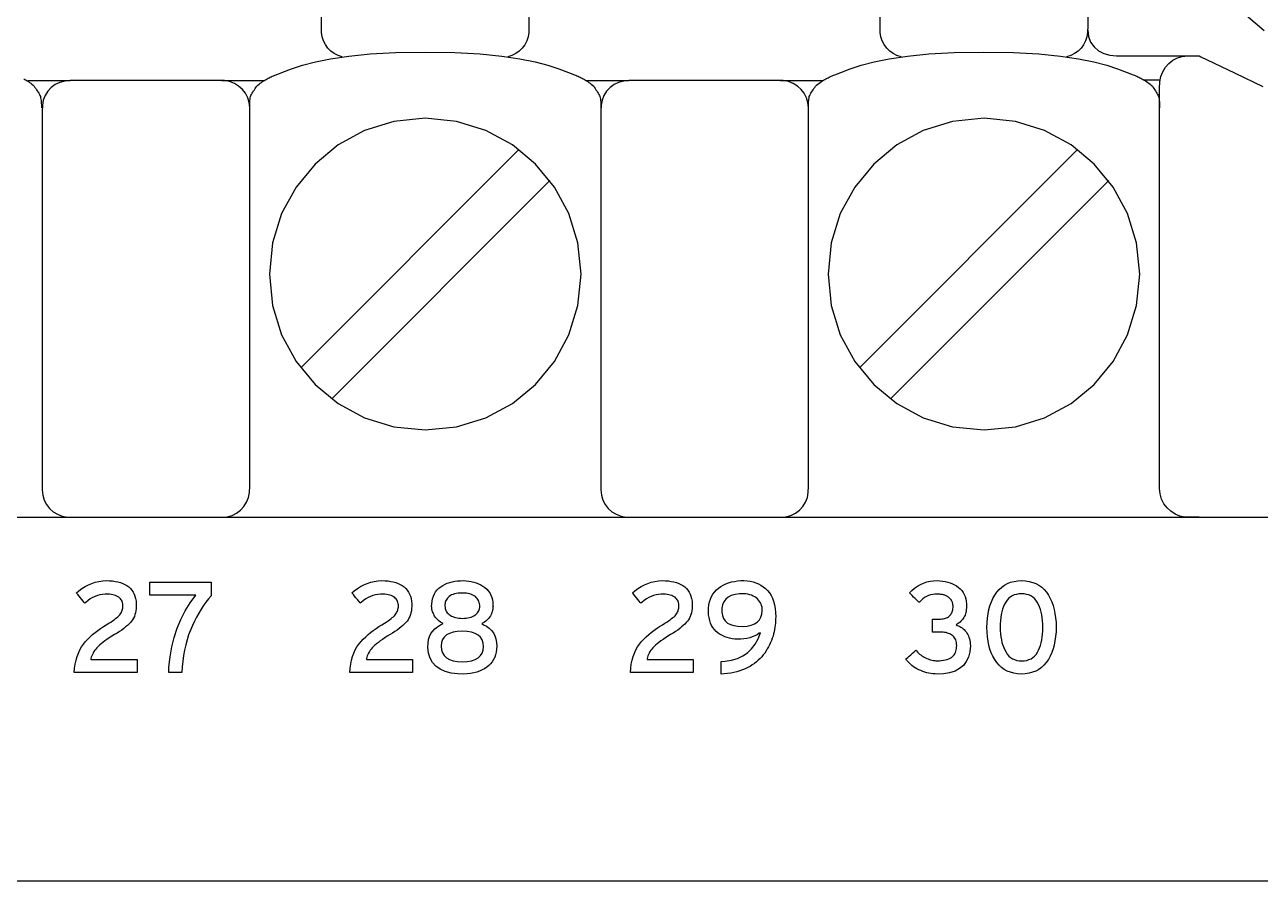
# Model space of a CAD drawing. Extents: x 1 to 47.7, y 0.2 to 35.
# Drawn here: x 39.966 to 41.292, y 6.655 to 7.575 of the extents above; entities that cross this region are included whole.
import ezdxf

# ---------------------------------------------------------------- set-up
doc = ezdxf.new("R2010")
doc.units = 0
doc.header["$MEASUREMENT"] = 0
doc.layers.add('8_0_____DWG', color=7, linetype='CONTINUOUS')

msp = doc.modelspace()

# ---------------------------------------------------------------- linework, layer by layer
at = {"layer": '8_0_____DWG'}
for points in [[(41.2968, 7.5682), (41.2772, 7.5844), (41.2611, 7.604), (41.2489, 7.6265), (41.2411, 7.6513), (41.2384, 7.678), (41.2411, 7.7047), (41.2489, 7.7296), (41.2611, 7.7521), (41.2772, 7.7717), (41.2968, 7.7879)], [(40.3067, 7.5401), (40.3022, 7.5416), (40.2981, 7.5438), (40.2945, 7.5464), (40.2913, 7.5496), (40.2886, 7.5533), (40.2865, 7.5573), (40.285, 7.5617), (40.2843, 7.5663), (40.2843, 7.5738), (40.2843, 7.606)], [(40.5071, 7.606), (40.5071, 7.5738), (40.507, 7.5663), (40.5063, 7.5616), (40.5049, 7.5573), (40.5027, 7.5532), (40.5, 7.5496), (40.4968, 7.5464), (40.4931, 7.5437), (40.4889, 7.5416), (40.4845, 7.5401)], [(40.9067, 7.5401), (40.9022, 7.5416), (40.8982, 7.5438), (40.8945, 7.5464), (40.8913, 7.5496), (40.8886, 7.5533), (40.8865, 7.5573), (40.8851, 7.5617), (40.8843, 7.5663), (40.8843, 7.5738), (40.8843, 7.606)], [(41.1071, 7.606), (41.1071, 7.5738), (41.107, 7.5663), (41.1063, 7.5616), (41.1049, 7.5573), (41.1027, 7.5532), (41.1, 7.5496), (41.0968, 7.5464), (41.0931, 7.5437), (41.0889, 7.5416), (41.0845, 7.5401)], [(41.1071, 7.5686), (41.108, 7.5618), (41.1103, 7.5558), (41.1139, 7.5508), (41.1187, 7.5467), (41.1244, 7.5437), (41.1309, 7.5418), (41.138, 7.5412), (41.1423, 7.5412), (41.1532, 7.5412), (41.1681, 7.5412), (41.1844, 7.5412), (41.1993, 7.5412), (41.2102, 7.5412), (41.2145, 7.5412)], [(40.2073, 7.4855), (40.2073, 7.487), (40.2073, 7.4885), (40.2073, 7.4901), (40.2074, 7.4917), (40.2075, 7.4933), (40.2077, 7.4948), (40.2079, 7.4962), (40.2082, 7.4974), (40.2086, 7.4985), (40.2092, 7.4998), (40.2099, 7.501), (40.2107, 7.5023), (40.2115, 7.5036), (40.2123, 7.5048), (40.2132, 7.5061), (40.214, 7.5074), (40.2148, 7.5086), (40.216, 7.5098), (40.2173, 7.5108), (40.2186, 7.5118), (40.2199, 7.5127), (40.2211, 7.5136), (40.2224, 7.5144), (40.2236, 7.5152), (40.2248, 7.5159), (40.226, 7.5166), (40.2272, 7.5172), (40.2283, 7.5177), (40.2294, 7.5183), (40.2304, 7.5188), (40.2315, 7.5193), (40.2327, 7.5198), (40.2341, 7.5204), (40.2356, 7.521), (40.2419, 7.5235), (40.2522, 7.5273), (40.2639, 7.5311), (40.2778, 7.5348), (40.2941, 7.5381), (40.3136, 7.541), (40.3367, 7.5433), (40.3639, 7.5447), (40.3957, 7.5453), (40.4276, 7.5447), (40.4548, 7.5433), (40.4779, 7.541), (40.4973, 7.5381), (40.5137, 7.5348), (40.5275, 7.5311), (40.5393, 7.5273), (40.5496, 7.5235), (40.5559, 7.521), (40.5574, 7.5204), (40.5587, 7.5198), (40.5599, 7.5193), (40.561, 7.5188), (40.5621, 7.5183), (40.5632, 7.5177), (40.5642, 7.5172), (40.5654, 7.5166), (40.5667, 7.5159), (40.5679, 7.5152), (40.5691, 7.5144), (40.5703, 7.5136), (40.5716, 7.5127), (40.5728, 7.5118), (40.5741, 7.5108), (40.5754, 7.5098), (40.5767, 7.5086), (40.5775, 7.5074), (40.5783, 7.5061), (40.5791, 7.5048), (40.58, 7.5036), (40.5808, 7.5023), (40.5815, 7.501), (40.5822, 7.4998), (40.5828, 7.4985), (40.5832, 7.4974), (40.5835, 7.4962), (40.5838, 7.4948), (40.584, 7.4933), (40.5842, 7.4917), (40.5843, 7.4901), (40.5844, 7.4885), (40.5844, 7.487), (40.5844, 7.4855)], [(40.8073, 7.4855), (40.8073, 7.487), (40.8073, 7.4885), (40.8073, 7.4901), (40.8074, 7.4917), (40.8075, 7.4933), (40.8077, 7.4948), (40.8079, 7.4962), (40.8082, 7.4974), (40.8087, 7.4985), (40.8092, 7.4998), (40.8099, 7.501), (40.8107, 7.5023), (40.8115, 7.5036), (40.8123, 7.5048), (40.8132, 7.5061), (40.814, 7.5074), (40.8148, 7.5086), (40.816, 7.5098), (40.8173, 7.5108), (40.8186, 7.5118), (40.8199, 7.5127), (40.8211, 7.5136), (40.8224, 7.5144), (40.8236, 7.5152), (40.8248, 7.5159), (40.8261, 7.5166), (40.8272, 7.5172), (40.8283, 7.5177), (40.8294, 7.5183), (40.8304, 7.5188), (40.8315, 7.5193), (40.8327, 7.5198), (40.8341, 7.5204), (40.8356, 7.521), (40.8419, 7.5235), (40.8522, 7.5273), (40.864, 7.5311), (40.8778, 7.5348), (40.8941, 7.5381), (40.9136, 7.541), (40.9367, 7.5433), (40.9639, 7.5447), (40.9957, 7.5453), (41.0276, 7.5447), (41.0548, 7.5433), (41.0779, 7.541), (41.0973, 7.5381), (41.1137, 7.5348), (41.1275, 7.5311), (41.1393, 7.5273), (41.1496, 7.5235), (41.1559, 7.521), (41.1574, 7.5204), (41.1587, 7.5198), (41.1599, 7.5193), (41.161, 7.5188), (41.1621, 7.5183), (41.1632, 7.5177), (41.1642, 7.5172), (41.1654, 7.5166), (41.1667, 7.5159), (41.1679, 7.5152), (41.1691, 7.5144), (41.1703, 7.5136), (41.1716, 7.5127), (41.1728, 7.5118), (41.1741, 7.5108), (41.1754, 7.5098), (41.1767, 7.5086), (41.1775, 7.5074), (41.1783, 7.5061), (41.1791, 7.5048), (41.18, 7.5036), (41.1808, 7.5023), (41.1815, 7.501), (41.1822, 7.4998), (41.1828, 7.4985), (41.1832, 7.4974), (41.1835, 7.4962), (41.1838, 7.4948), (41.184, 7.4933), (41.1842, 7.4917), (41.1843, 7.4901), (41.1844, 7.4885), (41.1844, 7.487), (41.1844, 7.4855)], [(41.2268, 7.046), (41.2263, 7.046), (41.2251, 7.046), (41.2233, 7.046), (41.2212, 7.046), (41.219, 7.046), (41.217, 7.046), (41.2155, 7.046), (41.2146, 7.046), (41.2115, 7.0461), (41.206, 7.0472), (41.2009, 7.0493), (41.1963, 7.0523), (41.1923, 7.056), (41.189, 7.0605), (41.1865, 7.0655), (41.185, 7.071), (41.1844, 7.0769), (41.1844, 7.0934), (41.1844, 7.1376), (41.1844, 7.2007), (41.1844, 7.2745), (41.1844, 7.3503), (41.1844, 7.4199), (41.1844, 7.4746), (41.1844, 7.506), (41.1846, 7.5133), (41.1856, 7.519), (41.1877, 7.5242), (41.1905, 7.529), (41.1942, 7.5331), (41.1985, 7.5365), (41.2034, 7.539), (41.2087, 7.5406), (41.2144, 7.5412), (41.2149, 7.5412), (41.2162, 7.5412), (41.218, 7.5412), (41.2201, 7.5412), (41.2222, 7.5412), (41.2242, 7.5412), (41.2258, 7.5412), (41.2267, 7.5412), (41.2287, 7.5403), (41.2421, 7.5338), (41.2655, 7.5225), (41.2952, 7.5082)], [(39.9646, 7.5166), (39.9659, 7.5159), (39.9671, 7.5152), (39.9683, 7.5144), (39.9696, 7.5136), (39.9708, 7.5127), (39.9721, 7.5118), (39.9734, 7.5108), (39.9747, 7.5098), (39.9759, 7.5086), (39.9767, 7.5074), (39.9775, 7.5061), (39.9784, 7.5048), (39.9792, 7.5036), (39.98, 7.5023), (39.9808, 7.501), (39.9815, 7.4998), (39.982, 7.4985), (39.9825, 7.4974), (39.9828, 7.4962), (39.983, 7.4948), (39.9832, 7.4933), (39.9834, 7.4917), (39.9835, 7.4901), (39.9836, 7.4885), (39.9836, 7.487), (39.9837, 7.4855)], [(39.9689, 7.5147), (40.0144, 7.5147)], [(40.1773, 7.5147), (40.2228, 7.5147)], [(40.5689, 7.5147), (40.6144, 7.5147)], [(40.7773, 7.5147), (40.8228, 7.5147)], [(41.1676, 7.5154), (41.1848, 7.5154)], [(40.262, 7.2065), (40.4962, 7.4408)], [(40.862, 7.2065), (41.0962, 7.4408)], [(40.2954, 7.1731), (40.5296, 7.4074)], [(40.8954, 7.1731), (41.1297, 7.4074)], [(39.7755, 7.046), (40.0726, 7.046), (40.4046, 7.046), (40.7366, 7.046), (41.0337, 7.046), (41.261, 7.046), (41.3836, 7.046)], [(41.337, 6.6552), (41.2717, 6.6552), (41.2055, 6.6552), (41.1384, 6.6552), (41.0703, 6.6552), (41.0015, 6.6552), (40.9317, 6.6552), (40.8611, 6.6552), (40.7896, 6.6552), (40.7173, 6.6552), (40.6442, 6.6552), (40.5703, 6.6552), (40.4956, 6.6552), (40.4201, 6.6552), (40.3439, 6.6552), (40.2668, 6.6552), (40.1891, 6.6552), (40.1106, 6.6552), (40.0313, 6.6552), (39.9514, 6.6552)]]:
    msp.add_lwpolyline(points, dxfattribs=at)
for points in [[(40.2073, 7.4855), (40.2067, 7.491), (40.2052, 7.4962), (40.2027, 7.501), (40.1994, 7.5052), (40.1954, 7.5088), (40.1908, 7.5116), (40.1857, 7.5135), (40.1802, 7.5146), (40.1756, 7.5147), (40.1638, 7.5147), (40.1433, 7.5147), (40.1172, 7.5147), (40.0887, 7.5147), (40.061, 7.5147), (40.0372, 7.5147), (40.0206, 7.5147), (40.0144, 7.5147), (40.0087, 7.5142), (40.0034, 7.5127), (39.9985, 7.5103), (39.9942, 7.5071), (39.9905, 7.5032), (39.9876, 7.4987), (39.9856, 7.4937), (39.9846, 7.4883), (39.9844, 7.4814), (39.9844, 7.4516), (39.9844, 7.3999), (39.9844, 7.3341), (39.9844, 7.2623), (39.9844, 7.1924), (39.9844, 7.1327), (39.9844, 7.0909), (39.9844, 7.0752), (39.985, 7.0696), (39.9865, 7.0644), (39.989, 7.0597), (39.9923, 7.0555), (39.9963, 7.0519), (40.0009, 7.0491), (40.006, 7.0471), (40.0115, 7.0461), (40.016, 7.046), (40.0278, 7.046), (40.0484, 7.046), (40.0745, 7.046), (40.103, 7.046), (40.1307, 7.046), (40.1545, 7.046), (40.171, 7.046), (40.1773, 7.046), (40.183, 7.0465), (40.1883, 7.048), (40.1932, 7.0504), (40.1975, 7.0536), (40.2011, 7.0575), (40.204, 7.062), (40.2061, 7.067), (40.2071, 7.0724), (40.2073, 7.0793), (40.2073, 7.109), (40.2073, 7.1608), (40.2073, 7.2266), (40.2073, 7.2984), (40.2073, 7.3682), (40.2073, 7.428), (40.2073, 7.4698)], [(40.8073, 7.4855), (40.8067, 7.491), (40.8052, 7.4962), (40.8027, 7.501), (40.7994, 7.5052), (40.7954, 7.5088), (40.7908, 7.5116), (40.7857, 7.5135), (40.7802, 7.5146), (40.7757, 7.5147), (40.7639, 7.5147), (40.7433, 7.5147), (40.7172, 7.5147), (40.6887, 7.5147), (40.661, 7.5147), (40.6372, 7.5147), (40.6207, 7.5147), (40.6144, 7.5147), (40.6087, 7.5142), (40.6034, 7.5127), (40.5985, 7.5103), (40.5942, 7.5071), (40.5905, 7.5032), (40.5876, 7.4987), (40.5856, 7.4937), (40.5846, 7.4883), (40.5844, 7.4814), (40.5844, 7.4516), (40.5844, 7.3999), (40.5844, 7.3341), (40.5844, 7.2623), (40.5844, 7.1924), (40.5844, 7.1327), (40.5844, 7.0909), (40.5844, 7.0752), (40.585, 7.0696), (40.5865, 7.0644), (40.589, 7.0597), (40.5923, 7.0555), (40.5963, 7.0519), (40.6009, 7.0491), (40.606, 7.0471), (40.6115, 7.0461), (40.616, 7.046), (40.6278, 7.046), (40.6484, 7.046), (40.6745, 7.046), (40.703, 7.046), (40.7307, 7.046), (40.7545, 7.046), (40.771, 7.046), (40.7773, 7.046), (40.783, 7.0465), (40.7883, 7.048), (40.7932, 7.0504), (40.7975, 7.0536), (40.8012, 7.0575), (40.804, 7.062), (40.8061, 7.067), (40.8071, 7.0724), (40.8073, 7.0793), (40.8073, 7.109), (40.8073, 7.1608), (40.8073, 7.2266), (40.8073, 7.2984), (40.8073, 7.3682), (40.8073, 7.428), (40.8073, 7.4698)], [(40.2284, 7.3068), (40.2318, 7.2731), (40.2415, 7.2417), (40.257, 7.2133), (40.2774, 7.1886), (40.3022, 7.1682), (40.3306, 7.1528), (40.3621, 7.1431), (40.3958, 7.1397), (40.4295, 7.1431), (40.4609, 7.1528), (40.4893, 7.1682), (40.5141, 7.1886), (40.5345, 7.2133), (40.5499, 7.2417), (40.5597, 7.2731), (40.5631, 7.3068), (40.5597, 7.3405), (40.5499, 7.3719), (40.5345, 7.4003), (40.5141, 7.4251), (40.4893, 7.4456), (40.4609, 7.461), (40.4295, 7.4708), (40.3958, 7.4742), (40.3621, 7.4708), (40.3306, 7.461), (40.3022, 7.4456), (40.2774, 7.4251), (40.257, 7.4003), (40.2415, 7.3719), (40.2318, 7.3405)], [(40.8284, 7.3068), (40.8318, 7.2731), (40.8415, 7.2417), (40.857, 7.2133), (40.8774, 7.1886), (40.9022, 7.1682), (40.9306, 7.1528), (40.9621, 7.1431), (40.9958, 7.1397), (41.0295, 7.1431), (41.0609, 7.1528), (41.0893, 7.1682), (41.1141, 7.1886), (41.1345, 7.2133), (41.1499, 7.2417), (41.1597, 7.2731), (41.1631, 7.3068), (41.1597, 7.3405), (41.1499, 7.3719), (41.1345, 7.4003), (41.1141, 7.4251), (41.0893, 7.4456), (41.0609, 7.461), (41.0295, 7.4708), (40.9958, 7.4742), (40.9621, 7.4708), (40.9306, 7.461), (40.9022, 7.4456), (40.8774, 7.4251), (40.857, 7.4003), (40.8415, 7.3719), (40.8318, 7.3405)], [(40.0189, 6.8792), (40.0193, 6.8838), (40.0199, 6.8882), (40.0208, 6.8924), (40.0219, 6.8964), (40.0233, 6.9001), (40.0248, 6.9035), (40.0267, 6.9068), (40.0287, 6.9098), (40.031, 6.9125), (40.0334, 6.9151), (40.036, 6.9176), (40.0386, 6.92), (40.0414, 6.9223), (40.0442, 6.9245), (40.0471, 6.9267), (40.0502, 6.9287), (40.0533, 6.9306), (40.0561, 6.9323), (40.0581, 6.9335), (40.06, 6.9347), (40.0617, 6.9359), (40.0632, 6.9371), (40.0646, 6.9382), (40.0658, 6.9392), (40.0669, 6.9402), (40.0678, 6.9412), (40.0685, 6.9422), (40.0691, 6.9432), (40.0696, 6.9441), (40.0701, 6.9452), (40.0704, 6.9462), (40.0707, 6.9472), (40.0709, 6.9483), (40.0711, 6.9494), (40.0711, 6.9505), (40.0711, 6.9518), (40.0709, 6.9531), (40.0707, 6.9543), (40.0703, 6.9554), (40.0699, 6.9565), (40.0693, 6.9574), (40.0686, 6.9584), (40.0678, 6.9592), (40.0669, 6.96), (40.0659, 6.9607), (40.0647, 6.9614), (40.0633, 6.9619), (40.0619, 6.9624), (40.0602, 6.9628), (40.0585, 6.9631), (40.0566, 6.9633), (40.0545, 6.9634), (40.0521, 6.9633), (40.0493, 6.9631), (40.0465, 6.9626), (40.0438, 6.9619), (40.0412, 6.9609), (40.0386, 6.9597), (40.0361, 6.9582), (40.0337, 6.9565), (40.0314, 6.9546), (40.0302, 6.9538), (40.0296, 6.9546), (40.0285, 6.9559), (40.0271, 6.9576), (40.0256, 6.9595), (40.0241, 6.9614), (40.0228, 6.963), (40.0218, 6.9642), (40.0214, 6.9647), (40.0238, 6.9669), (40.0271, 6.9694), (40.0305, 6.9716), (40.034, 6.9735), (40.0377, 6.975), (40.0414, 6.9762), (40.0453, 6.9771), (40.0494, 6.9777), (40.0535, 6.9779), (40.0568, 6.9778), (40.06, 6.9776), (40.0629, 6.9771), (40.0658, 6.9766), (40.0684, 6.9758), (40.0709, 6.9749), (40.0732, 6.9738), (40.0753, 6.9726), (40.0773, 6.9712), (40.0791, 6.9695), (40.0806, 6.9677), (40.082, 6.9657), (40.0831, 6.9635), (40.084, 6.9612), (40.0847, 6.9586), (40.0852, 6.9559), (40.0854, 6.953), (40.0855, 6.9503), (40.0853, 6.9479), (40.0851, 6.9456), (40.0846, 6.9435), (40.0841, 6.9414), (40.0834, 6.9395), (40.0825, 6.9377), (40.0815, 6.936), (40.0804, 6.9343), (40.0791, 6.9328), (40.0775, 6.9313), (40.0759, 6.9297), (40.074, 6.9282), (40.072, 6.9266), (40.0698, 6.9249), (40.0674, 6.9233), (40.0649, 6.9216), (40.0622, 6.92), (40.0593, 6.9182), (40.0565, 6.9165), (40.054, 6.9148), (40.0517, 6.9132), (40.0496, 6.9116), (40.0477, 6.9101), (40.046, 6.9086), (40.0444, 6.9072), (40.0431, 6.9059), (40.042, 6.9045), (40.0409, 6.9031), (40.04, 6.9017), (40.0391, 6.9002), (40.0384, 6.8988), (40.0378, 6.8973), (40.0372, 6.8958), (40.0368, 6.8943), (40.0368, 6.8933), (40.0397, 6.8933), (40.0453, 6.8933), (40.0527, 6.8933), (40.061, 6.8933), (40.0694, 6.8933), (40.077, 6.8933), (40.0828, 6.8933), (40.0861, 6.8933), (40.0865, 6.8931), (40.0865, 6.8921), (40.0865, 6.8904), (40.0865, 6.8882), (40.0865, 6.8858), (40.0865, 6.8835), (40.0865, 6.8814), (40.0865, 6.8799), (40.0865, 6.8792), (40.085, 6.8792), (40.0793, 6.8792), (40.0704, 6.8792), (40.0597, 6.8792), (40.0482, 6.8792), (40.0372, 6.8792), (40.0278, 6.8792), (40.0213, 6.8792)], [(40.1659, 6.9616), (40.163, 6.9583), (40.1602, 6.9548), (40.1576, 6.9511), (40.155, 6.9472), (40.1525, 6.9431), (40.1501, 6.9388), (40.1479, 6.9343), (40.1457, 6.9296), (40.1436, 6.9248), (40.1417, 6.9197), (40.14, 6.9144), (40.1386, 6.909), (40.1373, 6.9034), (40.1363, 6.8976), (40.1355, 6.8916), (40.1349, 6.8855), (40.1345, 6.8792), (40.134, 6.8792), (40.1325, 6.8792), (40.1305, 6.8792), (40.128, 6.8792), (40.1255, 6.8792), (40.1233, 6.8792), (40.1215, 6.8792), (40.1204, 6.8792), (40.1206, 6.8849), (40.1217, 6.896), (40.1236, 6.9067), (40.1261, 6.917), (40.1294, 6.9269), (40.1333, 6.9363), (40.138, 6.9454), (40.1434, 6.954), (40.1495, 6.9622), (40.1476, 6.9622), (40.1425, 6.9622), (40.1354, 6.9622), (40.127, 6.9622), (40.1183, 6.9622), (40.1104, 6.9622), (40.1042, 6.9622), (40.1006, 6.9622), (40.1001, 6.9624), (40.1001, 6.9634), (40.1001, 6.9652), (40.1001, 6.9674), (40.1001, 6.9699), (40.1001, 6.9723), (40.1001, 6.9744), (40.1001, 6.9758), (40.1001, 6.9763), (40.1026, 6.9763), (40.1093, 6.9763), (40.1189, 6.9763), (40.1301, 6.9763), (40.1416, 6.9763), (40.1522, 6.9763), (40.1605, 6.9763), (40.1652, 6.9763), (40.1659, 6.9762), (40.1659, 6.9751), (40.1659, 6.9733), (40.1659, 6.9709), (40.1659, 6.9683), (40.1659, 6.9658), (40.1659, 6.9637), (40.1659, 6.9622)], [(40.3147, 6.8792), (40.3151, 6.8838), (40.3157, 6.8882), (40.3166, 6.8924), (40.3177, 6.8964), (40.3191, 6.9001), (40.3206, 6.9035), (40.3224, 6.9068), (40.3245, 6.9098), (40.3268, 6.9125), (40.3292, 6.9151), (40.3318, 6.9176), (40.3344, 6.92), (40.3371, 6.9223), (40.34, 6.9245), (40.3429, 6.9267), (40.346, 6.9287), (40.3491, 6.9306), (40.3519, 6.9323), (40.3539, 6.9335), (40.3558, 6.9347), (40.3575, 6.9359), (40.359, 6.9371), (40.3604, 6.9382), (40.3616, 6.9392), (40.3627, 6.9402), (40.3636, 6.9412), (40.3643, 6.9422), (40.3649, 6.9432), (40.3654, 6.9441), (40.3659, 6.9452), (40.3662, 6.9462), (40.3665, 6.9472), (40.3667, 6.9483), (40.3669, 6.9494), (40.3669, 6.9505), (40.3669, 6.9518), (40.3667, 6.9531), (40.3665, 6.9543), (40.3661, 6.9554), (40.3656, 6.9565), (40.3651, 6.9574), (40.3644, 6.9584), (40.3636, 6.9592), (40.3627, 6.96), (40.3617, 6.9607), (40.3605, 6.9614), (40.3591, 6.9619), (40.3576, 6.9624), (40.356, 6.9628), (40.3542, 6.9631), (40.3523, 6.9633), (40.3503, 6.9634), (40.3479, 6.9633), (40.345, 6.9631), (40.3423, 6.9626), (40.3396, 6.9619), (40.3369, 6.9609), (40.3344, 6.9597), (40.3319, 6.9582), (40.3295, 6.9565), (40.3271, 6.9546), (40.326, 6.9538), (40.3254, 6.9546), (40.3243, 6.9559), (40.3229, 6.9576), (40.3214, 6.9595), (40.3199, 6.9614), (40.3186, 6.963), (40.3176, 6.9642), (40.3171, 6.9647), (40.3196, 6.9669), (40.3229, 6.9694), (40.3263, 6.9716), (40.3298, 6.9735), (40.3335, 6.975), (40.3372, 6.9762), (40.3411, 6.9771), (40.3452, 6.9777), (40.3493, 6.9779), (40.3526, 6.9778), (40.3558, 6.9776), (40.3587, 6.9771), (40.3615, 6.9766), (40.3642, 6.9758), (40.3667, 6.9749), (40.369, 6.9738), (40.3711, 6.9726), (40.3731, 6.9712), (40.3749, 6.9695), (40.3764, 6.9677), (40.3778, 6.9657), (40.3789, 6.9635), (40.3798, 6.9612), (40.3805, 6.9586), (40.381, 6.9559), (40.3812, 6.953), (40.3813, 6.9503), (40.3811, 6.9479), (40.3809, 6.9456), (40.3804, 6.9435), (40.3799, 6.9414), (40.3792, 6.9395), (40.3783, 6.9377), (40.3773, 6.936), (40.3762, 6.9343), (40.3748, 6.9328), (40.3733, 6.9313), (40.3716, 6.9297), (40.3698, 6.9282), (40.3678, 6.9266), (40.3656, 6.9249), (40.3632, 6.9233), (40.3607, 6.9216), (40.358, 6.92), (40.355, 6.9182), (40.3523, 6.9165), (40.3498, 6.9148), (40.3475, 6.9132), (40.3454, 6.9116), (40.3434, 6.9101), (40.3417, 6.9086), (40.3402, 6.9072), (40.3389, 6.9059), (40.3378, 6.9045), (40.3367, 6.9031), (40.3358, 6.9017), (40.3349, 6.9002), (40.3342, 6.8988), (40.3335, 6.8973), (40.333, 6.8958), (40.3326, 6.8943), (40.3326, 6.8933), (40.3355, 6.8933), (40.3411, 6.8933), (40.3485, 6.8933), (40.3568, 6.8933), (40.3652, 6.8933), (40.3728, 6.8933), (40.3786, 6.8933), (40.3819, 6.8933), (40.3822, 6.8931), (40.3822, 6.8921), (40.3822, 6.8904), (40.3822, 6.8882), (40.3822, 6.8858), (40.3822, 6.8835), (40.3822, 6.8814), (40.3822, 6.8799), (40.3822, 6.8792), (40.3807, 6.8792), (40.375, 6.8792), (40.3662, 6.8792), (40.3555, 6.8792), (40.344, 6.8792), (40.333, 6.8792), (40.3236, 6.8792), (40.3171, 6.8792)], [(40.4726, 6.9075), (40.4724, 6.9042), (40.472, 6.9012), (40.4713, 6.8983), (40.4704, 6.8957), (40.4692, 6.8932), (40.4678, 6.8909), (40.466, 6.8887), (40.4641, 6.8868), (40.4619, 6.885), (40.4595, 6.8834), (40.4568, 6.882), (40.454, 6.8808), (40.451, 6.8797), (40.4478, 6.8789), (40.4444, 6.8783), (40.4408, 6.8779), (40.437, 6.8776), (40.4308, 6.8778), (40.4235, 6.8787), (40.4172, 6.8803), (40.4117, 6.8828), (40.4073, 6.886), (40.4037, 6.89), (40.4011, 6.8947), (40.3994, 6.9002), (40.3987, 6.9065), (40.3988, 6.9109), (40.3994, 6.9146), (40.4004, 6.9179), (40.4019, 6.921), (40.4038, 6.9238), (40.4062, 6.9262), (40.409, 6.9284), (40.4122, 6.9303), (40.4151, 6.9318), (40.4135, 6.9326), (40.4121, 6.9335), (40.4107, 6.9344), (40.4095, 6.9354), (40.4084, 6.9364), (40.4074, 6.9375), (40.4066, 6.9386), (40.4058, 6.9398), (40.4052, 6.941), (40.4046, 6.9422), (40.4041, 6.9434), (40.4036, 6.9446), (40.4033, 6.9457), (40.403, 6.9468), (40.4028, 6.948), (40.4027, 6.949), (40.4026, 6.9501), (40.4027, 6.9527), (40.4031, 6.9557), (40.4037, 6.9585), (40.4045, 6.9611), (40.4056, 6.9636), (40.4069, 6.9658), (40.4085, 6.9679), (40.4104, 6.9697), (40.4125, 6.9714), (40.4147, 6.9728), (40.417, 6.974), (40.4194, 6.9751), (40.422, 6.976), (40.4247, 6.9767), (40.4275, 6.9773), (40.4304, 6.9776), (40.4335, 6.9778), (40.4366, 6.9779), (40.4396, 6.9777), (40.4424, 6.9774), (40.4452, 6.977), (40.4479, 6.9763), (40.4504, 6.9755), (40.4529, 6.9745), (40.4553, 6.9733), (40.4576, 6.972), (40.4598, 6.9705), (40.4618, 6.9688), (40.4635, 6.9669), (40.465, 6.9648), (40.4662, 6.9624), (40.4671, 6.9599), (40.4679, 6.9572), (40.4683, 6.9543), (40.4685, 6.9511), (40.4686, 6.9503), (40.4685, 6.9498), (40.4685, 6.9493), (40.4685, 6.9487), (40.4684, 6.9482), (40.4683, 6.9477), (40.4682, 6.9471), (40.4681, 6.9466), (40.468, 6.946), (40.4679, 6.9454), (40.4677, 6.9448), (40.4675, 6.9441), (40.4673, 6.9435), (40.467, 6.9429), (40.4668, 6.9423), (40.4665, 6.9416), (40.4662, 6.941), (40.4657, 6.9401), (40.4649, 6.9388), (40.464, 6.9377), (40.463, 6.9365), (40.4619, 6.9355), (40.4607, 6.9345), (40.4594, 6.9335), (40.4579, 6.9326), (40.4564, 6.9318), (40.4585, 6.9306), (40.4617, 6.9289), (40.4645, 6.9269), (40.4669, 6.9245), (40.4689, 6.9218), (40.4704, 6.9187), (40.4716, 6.9153), (40.4723, 6.9116)], [(40.616, 6.8792), (40.6164, 6.8838), (40.617, 6.8882), (40.6179, 6.8924), (40.619, 6.8964), (40.6203, 6.9001), (40.6219, 6.9035), (40.6237, 6.9068), (40.6258, 6.9098), (40.6281, 6.9125), (40.6305, 6.9151), (40.6331, 6.9176), (40.6357, 6.92), (40.6384, 6.9223), (40.6413, 6.9245), (40.6442, 6.9267), (40.6472, 6.9287), (40.6504, 6.9306), (40.6531, 6.9323), (40.6552, 6.9335), (40.657, 6.9347), (40.6587, 6.9359), (40.6603, 6.9371), (40.6617, 6.9382), (40.6629, 6.9392), (40.664, 6.9402), (40.6649, 6.9412), (40.6656, 6.9422), (40.6662, 6.9432), (40.6667, 6.9441), (40.6672, 6.9452), (40.6675, 6.9462), (40.6678, 6.9472), (40.668, 6.9483), (40.6681, 6.9494), (40.6682, 6.9505), (40.6682, 6.9518), (40.668, 6.9531), (40.6678, 6.9543), (40.6674, 6.9554), (40.6669, 6.9565), (40.6664, 6.9574), (40.6657, 6.9584), (40.6649, 6.9592), (40.664, 6.96), (40.663, 6.9607), (40.6618, 6.9614), (40.6604, 6.9619), (40.6589, 6.9624), (40.6573, 6.9628), (40.6555, 6.9631), (40.6536, 6.9633), (40.6516, 6.9634), (40.6492, 6.9633), (40.6463, 6.9631), (40.6436, 6.9626), (40.6409, 6.9619), (40.6382, 6.9609), (40.6357, 6.9597), (40.6332, 6.9582), (40.6308, 6.9565), (40.6284, 6.9546), (40.6273, 6.9538), (40.6267, 6.9546), (40.6256, 6.9559), (40.6242, 6.9576), (40.6227, 6.9595), (40.6212, 6.9614), (40.6198, 6.963), (40.6189, 6.9642), (40.6184, 6.9647), (40.6209, 6.9669), (40.6242, 6.9694), (40.6276, 6.9716), (40.6311, 6.9735), (40.6347, 6.975), (40.6385, 6.9762), (40.6424, 6.9771), (40.6464, 6.9777), (40.6506, 6.9779), (40.6539, 6.9778), (40.657, 6.9776), (40.66, 6.9771), (40.6628, 6.9766), (40.6655, 6.9758), (40.668, 6.9749), (40.6703, 6.9738), (40.6724, 6.9726), (40.6744, 6.9712), (40.6762, 6.9695), (40.6777, 6.9677), (40.6791, 6.9657), (40.6802, 6.9635), (40.6811, 6.9612), (40.6818, 6.9586), (40.6823, 6.9559), (40.6825, 6.953), (40.6825, 6.9503), (40.6824, 6.9479), (40.6821, 6.9456), (40.6817, 6.9435), (40.6811, 6.9414), (40.6804, 6.9395), (40.6796, 6.9377), (40.6786, 6.936), (40.6775, 6.9343), (40.6761, 6.9328), (40.6746, 6.9313), (40.6729, 6.9297), (40.6711, 6.9282), (40.669, 6.9266), (40.6669, 6.9249), (40.6645, 6.9233), (40.662, 6.9216), (40.6592, 6.92), (40.6563, 6.9182), (40.6536, 6.9165), (40.6511, 6.9148), (40.6488, 6.9132), (40.6467, 6.9116), (40.6447, 6.9101), (40.643, 6.9086), (40.6415, 6.9072), (40.6402, 6.9059), (40.6391, 6.9045), (40.638, 6.9031), (40.637, 6.9017), (40.6362, 6.9002), (40.6355, 6.8988), (40.6348, 6.8973), (40.6343, 6.8958), (40.6339, 6.8943), (40.6339, 6.8933), (40.6368, 6.8933), (40.6423, 6.8933), (40.6498, 6.8933), (40.6581, 6.8933), (40.6665, 6.8933), (40.6741, 6.8933), (40.6799, 6.8933), (40.6831, 6.8933), (40.6835, 6.8931), (40.6835, 6.8921), (40.6835, 6.8904), (40.6835, 6.8882), (40.6835, 6.8858), (40.6835, 6.8835), (40.6835, 6.8814), (40.6835, 6.8799), (40.6835, 6.8792), (40.682, 6.8792), (40.6763, 6.8792), (40.6675, 6.8792), (40.6568, 6.8792), (40.6453, 6.8792), (40.6343, 6.8792), (40.6249, 6.8792), (40.6184, 6.8792)], [(40.7721, 6.9391), (40.772, 6.9369), (40.7719, 6.9347), (40.7718, 6.9324), (40.7715, 6.9301), (40.7712, 6.9278), (40.7708, 6.9255), (40.7703, 6.9231), (40.7698, 6.9208), (40.7692, 6.9184), (40.7684, 6.916), (40.7676, 6.9137), (40.7666, 6.9114), (40.7655, 6.9091), (40.7644, 6.9068), (40.7631, 6.9046), (40.7617, 6.9024), (40.7603, 6.9002), (40.7587, 6.8981), (40.7571, 6.8961), (40.7553, 6.8942), (40.7534, 6.8924), (40.7514, 6.8906), (40.7492, 6.889), (40.7469, 6.8874), (40.7445, 6.8859), (40.742, 6.8845), (40.7393, 6.8832), (40.7365, 6.882), (40.7335, 6.881), (40.7304, 6.8801), (40.7272, 6.8793), (40.7238, 6.8787), (40.7203, 6.8782), (40.7166, 6.8778), (40.7137, 6.8776), (40.7137, 6.8783), (40.7137, 6.8798), (40.7137, 6.8819), (40.7137, 6.8842), (40.7137, 6.8865), (40.7137, 6.8886), (40.7137, 6.8903), (40.7137, 6.8912), (40.7177, 6.8916), (40.7246, 6.8927), (40.731, 6.8945), (40.7367, 6.8971), (40.7417, 6.9005), (40.7462, 6.9047), (40.75, 6.9097), (40.7533, 6.9154), (40.7559, 6.9218), (40.7544, 6.9214), (40.7522, 6.9199), (40.7497, 6.9186), (40.747, 6.9175), (40.7442, 6.9166), (40.7412, 6.9159), (40.7379, 6.9154), (40.7345, 6.9151), (40.731, 6.9151), (40.7281, 6.9152), (40.7252, 6.9156), (40.7225, 6.9161), (40.7199, 6.9168), (40.7174, 6.9177), (40.7149, 6.9189), (40.7126, 6.9202), (40.7104, 6.9217), (40.7083, 6.9234), (40.7064, 6.9254), (40.7047, 6.9275), (40.7033, 6.9299), (40.7022, 6.9324), (40.7012, 6.9352), (40.7005, 6.9382), (40.7001, 6.9413), (40.6999, 6.9447), (40.7, 6.9483), (40.7004, 6.9518), (40.701, 6.955), (40.702, 6.958), (40.7032, 6.9608), (40.7047, 6.9634), (40.7064, 6.9657), (40.7085, 6.9679), (40.7108, 6.9698), (40.7133, 6.9716), (40.7158, 6.9731), (40.7186, 6.9745), (40.7215, 6.9756), (40.7245, 6.9765), (40.7277, 6.9771), (40.731, 6.9776), (40.7345, 6.9779), (40.738, 6.9779), (40.7414, 6.9777), (40.7447, 6.9772), (40.7478, 6.9765), (40.7508, 6.9756), (40.7536, 6.9744), (40.7563, 6.973), (40.7588, 6.9714), (40.7611, 6.9695), (40.7634, 6.9673), (40.7654, 6.9649), (40.7671, 6.9621), (40.7686, 6.959), (40.7698, 6.9557), (40.7707, 6.952), (40.7714, 6.948), (40.7719, 6.9437)], [(40.9811, 6.908), (40.9805, 6.9016), (40.9791, 6.8959), (40.9768, 6.891), (40.9736, 6.8868), (40.9696, 6.8835), (40.9647, 6.8808), (40.9589, 6.879), (40.9522, 6.8779), (40.9455, 6.8776), (40.9432, 6.8777), (40.9409, 6.8779), (40.9387, 6.8782), (40.9365, 6.8786), (40.9343, 6.8791), (40.9321, 6.8798), (40.93, 6.8805), (40.9279, 6.8813), (40.9258, 6.8822), (40.9238, 6.8832), (40.9219, 6.8843), (40.9201, 6.8855), (40.9184, 6.8868), (40.9168, 6.8882), (40.9153, 6.8896), (40.9139, 6.8911), (40.9126, 6.8927), (40.912, 6.8938), (40.9126, 6.8944), (40.9139, 6.8954), (40.9155, 6.8968), (40.9173, 6.8984), (40.9191, 6.9), (40.9207, 6.9014), (40.9219, 6.9025), (40.9226, 6.9031), (40.9233, 6.9024), (40.9244, 6.9012), (40.9255, 6.9001), (40.9266, 6.8991), (40.9278, 6.8981), (40.929, 6.8972), (40.9303, 6.8964), (40.9316, 6.8956), (40.9329, 6.8949), (40.9343, 6.8943), (40.9357, 6.8938), (40.9371, 6.8933), (40.9385, 6.8929), (40.9399, 6.8926), (40.9414, 6.8923), (40.9428, 6.8921), (40.9442, 6.892), (40.9456, 6.892), (40.9479, 6.892), (40.9503, 6.8922), (40.9524, 6.8924), (40.9544, 6.8928), (40.9562, 6.8933), (40.9579, 6.8939), (40.9594, 6.8946), (40.9607, 6.8954), (40.9618, 6.8963), (40.9628, 6.8973), (40.9637, 6.8984), (40.9644, 6.8995), (40.9651, 6.9008), (40.9656, 6.9021), (40.966, 6.9035), (40.9663, 6.905), (40.9664, 6.9066), (40.9665, 6.9083), (40.9663, 6.9099), (40.9661, 6.9114), (40.9658, 6.9129), (40.9654, 6.9142), (40.9648, 6.9154), (40.9641, 6.9166), (40.9633, 6.9176), (40.9624, 6.9186), (40.9614, 6.9194), (40.9603, 6.9201), (40.9591, 6.9207), (40.9578, 6.9213), (40.9565, 6.9217), (40.955, 6.9221), (40.9535, 6.9223), (40.952, 6.9225), (40.9503, 6.9226), (40.9493, 6.9226), (40.9487, 6.9226), (40.9477, 6.9226), (40.9464, 6.9226), (40.9449, 6.9226), (40.9435, 6.9226), (40.9422, 6.9226), (40.9412, 6.9226), (40.9406, 6.9226), (40.9405, 6.9228), (40.9405, 6.9238), (40.9405, 6.9255), (40.9405, 6.9277), (40.9405, 6.93), (40.9405, 6.9323), (40.9405, 6.9344), (40.9405, 6.9359), (40.9405, 6.9367), (40.9407, 6.9367), (40.9414, 6.9367), (40.9425, 6.9367), (40.9438, 6.9367), (40.9453, 6.9367), (40.9467, 6.9367), (40.948, 6.9367), (40.9488, 6.9367), (40.9492, 6.9367), (40.9505, 6.9368), (40.9519, 6.9369), (40.9532, 6.9371), (40.9544, 6.9375), (40.9556, 6.9379), (40.9566, 6.9385), (40.9576, 6.9391), (40.9585, 6.9399), (40.9593, 6.9407), (40.96, 6.9416), (40.9606, 6.9426), (40.9611, 6.9435), (40.9616, 6.9445), (40.9619, 6.9456), (40.9622, 6.9467), (40.9624, 6.9478), (40.9625, 6.949), (40.9625, 6.9502), (40.9625, 6.9506), (40.9625, 6.9511), (40.9624, 6.9516), (40.9624, 6.9521), (40.9623, 6.9526), (40.9622, 6.9531), (40.9621, 6.9537), (40.962, 6.9542), (40.9618, 6.9547), (40.9616, 6.9553), (40.9613, 6.9558), (40.961, 6.9563), (40.9607, 6.9568), (40.9604, 6.9573), (40.96, 6.9577), (40.9596, 6.9582), (40.9592, 6.9586), (40.9587, 6.9591), (40.9582, 6.9595), (40.9577, 6.96), (40.9571, 6.9604), (40.9565, 6.9608), (40.9559, 6.9612), (40.9553, 6.9615), (40.9546, 6.9619), (40.9538, 6.9622), (40.9531, 6.9624), (40.9522, 6.9627), (40.9513, 6.9629), (40.9504, 6.9631), (40.9495, 6.9632), (40.9484, 6.9633), (40.9474, 6.9634), (40.9463, 6.9635), (40.9451, 6.9635), (40.943, 6.9634), (40.9407, 6.9631), (40.9384, 6.9626), (40.9362, 6.9619), (40.9341, 6.9609), (40.932, 6.9597), (40.9301, 6.9583), (40.9282, 6.9566), (40.9264, 6.9547), (40.9259, 6.9547), (40.925, 6.9556), (40.9236, 6.957), (40.9219, 6.9586), (40.9202, 6.9603), (40.9185, 6.962), (40.9171, 6.9634), (40.9161, 6.9644), (40.9157, 6.9647), (40.9184, 6.9675), (40.9213, 6.97), (40.9243, 6.9721), (40.9275, 6.9739), (40.9308, 6.9753), (40.9343, 6.9765), (40.9379, 6.9773), (40.9416, 6.9777), (40.9454, 6.9779), (40.9485, 6.9778), (40.9514, 6.9775), (40.9542, 6.977), (40.9568, 6.9764), (40.9594, 6.9756), (40.9618, 6.9746), (40.9641, 6.9735), (40.9663, 6.9722), (40.9684, 6.9707), (40.9703, 6.969), (40.972, 6.9672), (40.9734, 6.9652), (40.9746, 6.9631), (40.9756, 6.9608), (40.9763, 6.9584), (40.9768, 6.9558), (40.9771, 6.9531), (40.9771, 6.9507), (40.977, 6.9488), (40.9768, 6.9471), (40.9766, 6.9454), (40.9763, 6.9438), (40.9759, 6.9423), (40.9754, 6.941), (40.9748, 6.9397), (40.9742, 6.9385), (40.9735, 6.9374), (40.9727, 6.9363), (40.9719, 6.9353), (40.971, 6.9344), (40.9701, 6.9335), (40.9692, 6.9326), (40.9682, 6.9318), (40.9671, 6.9311), (40.966, 6.9304), (40.9668, 6.9299), (40.9683, 6.9294), (40.9697, 6.9288), (40.971, 6.928), (40.9723, 6.9272), (40.9735, 6.9263), (40.9746, 6.9253), (40.9756, 6.9241), (40.9766, 6.9229), (40.9775, 6.9216), (40.9783, 6.9202), (40.979, 6.9188), (40.9796, 6.9172), (40.9801, 6.9156), (40.9805, 6.9138), (40.9808, 6.912), (40.981, 6.91)], [(41.0732, 6.9279), (41.0731, 6.9228), (41.0727, 6.9179), (41.072, 6.9132), (41.0711, 6.9088), (41.0699, 6.9046), (41.0685, 6.9006), (41.0668, 6.8969), (41.0649, 6.8934), (41.0627, 6.8902), (41.0602, 6.8873), (41.0575, 6.8848), (41.0545, 6.8827), (41.0513, 6.8809), (41.0478, 6.8795), (41.0441, 6.8785), (41.0401, 6.8779), (41.0359, 6.8776), (41.0318, 6.8779), (41.0279, 6.8785), (41.0242, 6.8795), (41.0208, 6.8809), (41.0176, 6.8826), (41.0146, 6.8847), (41.0119, 6.8872), (41.0095, 6.8901), (41.0073, 6.8932), (41.0053, 6.8967), (41.0036, 6.9003), (41.0022, 6.9043), (41.001, 6.9084), (41.0001, 6.9129), (40.9995, 6.9175), (40.9991, 6.9225), (40.9989, 6.9276), (40.9991, 6.9328), (40.9995, 6.9377), (41.0001, 6.9424), (41.0011, 6.9468), (41.0022, 6.951), (41.0037, 6.955), (41.0054, 6.9587), (41.0074, 6.9622), (41.0096, 6.9654), (41.0121, 6.9683), (41.0148, 6.9708), (41.0178, 6.973), (41.021, 6.9747), (41.0244, 6.9761), (41.0281, 6.9771), (41.032, 6.9777), (41.0362, 6.9779), (41.0404, 6.9776), (41.0444, 6.977), (41.0481, 6.976), (41.0515, 6.9747), (41.0547, 6.973), (41.0577, 6.9709), (41.0604, 6.9684), (41.0628, 6.9655), (41.065, 6.9624), (41.0669, 6.9589), (41.0686, 6.9552), (41.07, 6.9513), (41.0711, 6.9471), (41.072, 6.9427), (41.0727, 6.938), (41.0731, 6.9331)], [(40.4543, 6.9503), (40.4543, 6.9516), (40.4541, 6.953), (40.4538, 6.9542), (40.4534, 6.9554), (40.4529, 6.9566), (40.4522, 6.9577), (40.4515, 6.9588), (40.4506, 6.9598), (40.4496, 6.9608), (40.4484, 6.9617), (40.447, 6.9624), (40.4455, 6.9631), (40.4438, 6.9636), (40.442, 6.964), (40.44, 6.9643), (40.4378, 6.9645), (40.4355, 6.9646), (40.4332, 6.9645), (40.431, 6.9643), (40.4291, 6.964), (40.4272, 6.9636), (40.4256, 6.9631), (40.4241, 6.9625), (40.4228, 6.9618), (40.4216, 6.961), (40.4206, 6.9601), (40.4197, 6.9592), (40.4189, 6.9581), (40.4183, 6.957), (40.4177, 6.9559), (40.4173, 6.9547), (40.4171, 6.9535), (40.4169, 6.9522), (40.4169, 6.9508), (40.417, 6.9495), (40.4172, 6.9481), (40.4175, 6.9469), (40.418, 6.9457), (40.4187, 6.9446), (40.4194, 6.9435), (40.4204, 6.9425), (40.4214, 6.9416), (40.4226, 6.9407), (40.4239, 6.9399), (40.4253, 6.9393), (40.4268, 6.9387), (40.4283, 6.9382), (40.43, 6.9379), (40.4318, 6.9376), (40.4337, 6.9375), (40.4357, 6.9374), (40.4378, 6.9375), (40.4398, 6.9376), (40.4416, 6.9379), (40.4434, 6.9383), (40.445, 6.9387), (40.4464, 6.9393), (40.4478, 6.94), (40.449, 6.9408), (40.4501, 6.9417), (40.4511, 6.9426), (40.452, 6.9435), (40.4527, 6.9445), (40.4533, 6.9456), (40.4537, 6.9467), (40.4541, 6.9478), (40.4543, 6.949)], [(40.7577, 6.9459), (40.7576, 6.9477), (40.7574, 6.9494), (40.757, 6.9511), (40.7564, 6.9526), (40.7557, 6.9541), (40.7548, 6.9556), (40.7538, 6.9569), (40.7526, 6.9582), (40.7512, 6.9594), (40.7497, 6.9605), (40.748, 6.9614), (40.7462, 6.9622), (40.7442, 6.9628), (40.742, 6.9633), (40.7397, 6.9636), (40.7372, 6.9638), (40.7331, 6.9636), (40.7284, 6.963), (40.7244, 6.9618), (40.7211, 6.9601), (40.7184, 6.9579), (40.7164, 6.9552), (40.715, 6.952), (40.7142, 6.9483), (40.7142, 6.9442), (40.7148, 6.9405), (40.716, 6.9372), (40.7179, 6.9346), (40.7204, 6.9324), (40.7235, 6.9307), (40.7272, 6.9296), (40.7316, 6.9289), (40.7366, 6.9288), (40.7414, 6.9292), (40.7457, 6.93), (40.7493, 6.9314), (40.7522, 6.9333), (40.7546, 6.9357), (40.7563, 6.9386), (40.7573, 6.942)], [(41.059, 6.9276), (41.0589, 6.9313), (41.0587, 6.9347), (41.0583, 6.938), (41.0578, 6.9412), (41.0571, 6.9442), (41.0563, 6.9471), (41.0554, 6.9498), (41.0543, 6.9523), (41.053, 6.9547), (41.0516, 6.9568), (41.0499, 6.9586), (41.0481, 6.9602), (41.046, 6.9615), (41.0438, 6.9625), (41.0414, 6.9632), (41.0388, 6.9636), (41.0359, 6.9638), (41.0332, 6.9636), (41.0306, 6.9632), (41.0282, 6.9625), (41.026, 6.9615), (41.024, 6.9602), (41.0222, 6.9587), (41.0205, 6.9569), (41.0191, 6.9548), (41.0178, 6.9525), (41.0167, 6.95), (41.0157, 6.9473), (41.0149, 6.9445), (41.0143, 6.9415), (41.0138, 6.9383), (41.0134, 6.935), (41.0132, 6.9316), (41.0132, 6.9279), (41.0133, 6.9243), (41.0135, 6.9209), (41.0139, 6.9176), (41.0144, 6.9144), (41.0151, 6.9115), (41.0159, 6.9087), (41.0169, 6.906), (41.0181, 6.9035), (41.0194, 6.9011), (41.0208, 6.8989), (41.0225, 6.897), (41.0243, 6.8954), (41.0263, 6.8941), (41.0285, 6.8931), (41.0309, 6.8923), (41.0334, 6.8919), (41.0362, 6.8917), (41.039, 6.8919), (41.0416, 6.8923), (41.044, 6.8931), (41.0463, 6.8941), (41.0483, 6.8954), (41.0501, 6.897), (41.0518, 6.8988), (41.0532, 6.901), (41.0544, 6.9033), (41.0555, 6.9058), (41.0564, 6.9084), (41.0572, 6.9112), (41.0578, 6.9142), (41.0583, 6.9173), (41.0587, 6.9206), (41.0589, 6.924)], [(40.4583, 6.9071), (40.458, 6.9109), (40.4569, 6.9142), (40.4552, 6.9171), (40.4527, 6.9194), (40.4495, 6.9212), (40.4455, 6.9226), (40.4409, 6.9234), (40.4355, 6.9237), (40.4302, 6.9234), (40.4256, 6.9226), (40.4217, 6.9213), (40.4185, 6.9196), (40.4161, 6.9173), (40.4143, 6.9146), (40.4132, 6.9114), (40.4129, 6.9077), (40.4133, 6.9038), (40.4144, 6.9005), (40.4162, 6.8976), (40.4187, 6.8952), (40.4219, 6.8934), (40.4258, 6.892), (40.4303, 6.8912), (40.4356, 6.8909), (40.4409, 6.8912), (40.4455, 6.892), (40.4494, 6.8933), (40.4526, 6.8951), (40.4551, 6.8974), (40.4569, 6.9001), (40.458, 6.9033)]]:
    msp.add_lwpolyline(points, close=True, dxfattribs=at)

doc.saveas('drawing.dxf')
